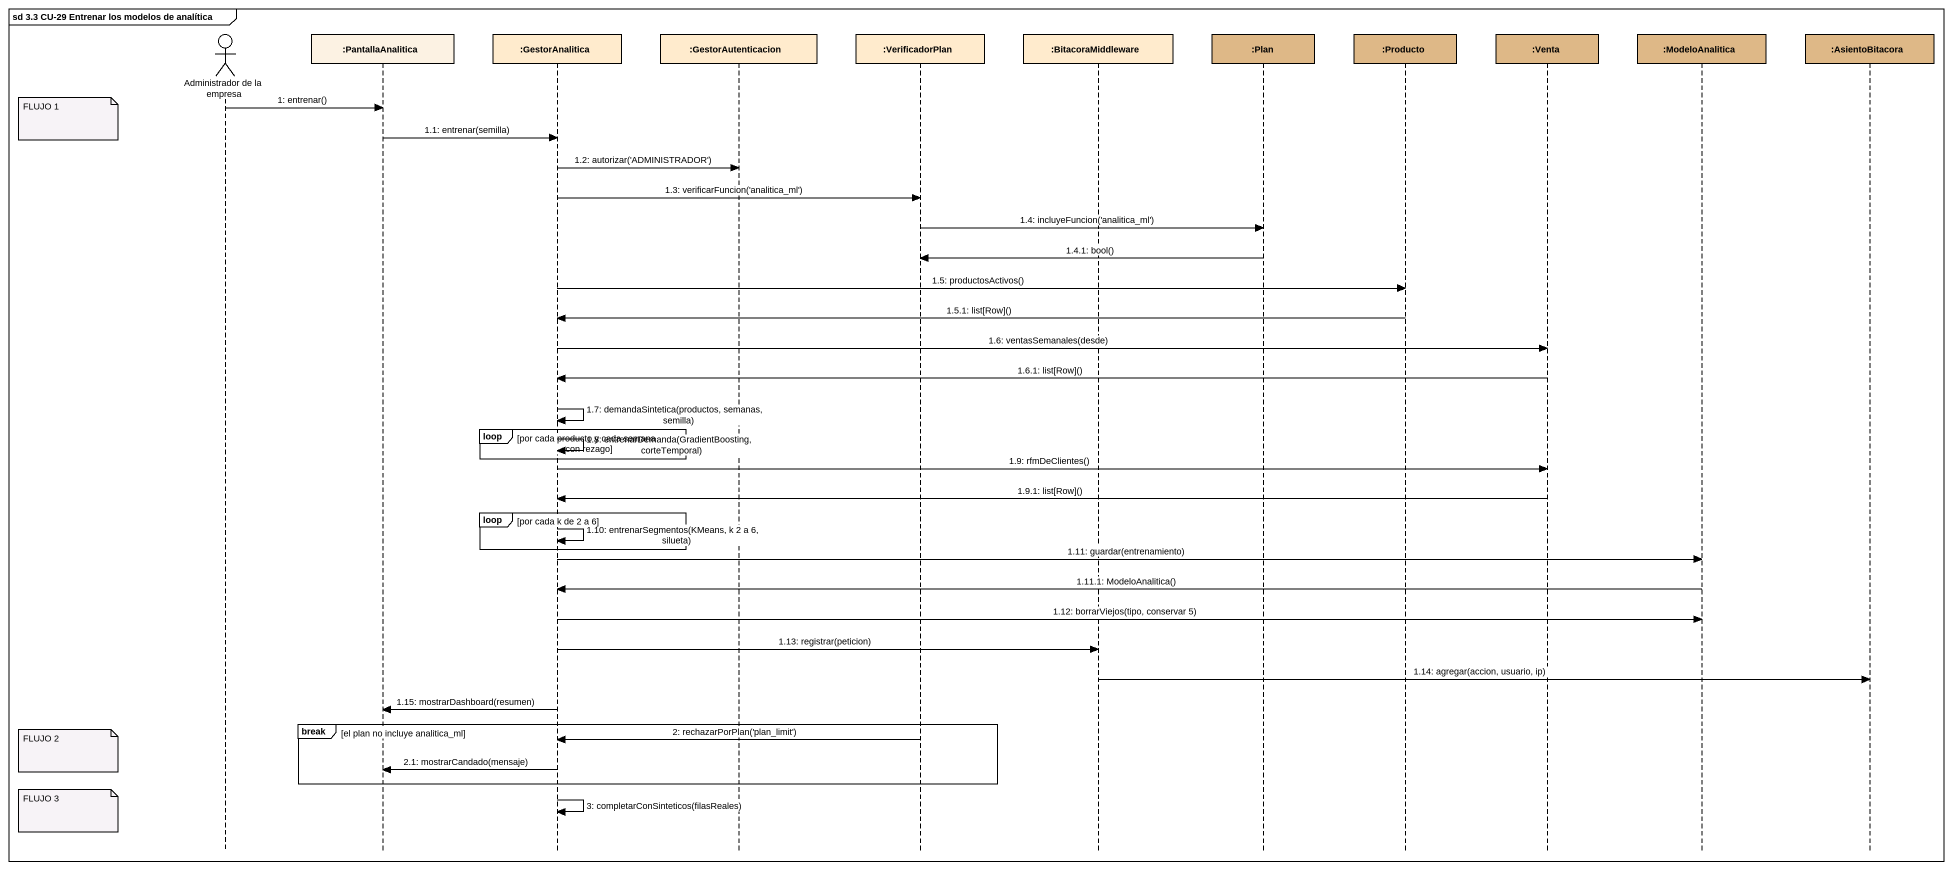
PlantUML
@startuml
mainframe sd 3.3 CU-29 Entrenar los modelos de analítica
hide footbox
actor "Administrador de la empresa" as Administrador_de_la_empresa
participant ":PantallaAnalitica" as PantallaAnalitica
participant ":GestorAnalitica" as GestorAnalitica #FFEBCD
participant ":GestorAutenticacion" as GestorAutenticacion #FFEBCD
participant ":VerificadorPlan" as VerificadorPlan #FFEBCD
participant ":BitacoraMiddleware" as BitacoraMiddleware #FFEBCD
participant ":Plan" as Plan #DEB887
participant ":Producto" as Producto #DEB887
participant ":Venta" as Venta #DEB887
participant ":ModeloAnalitica" as ModeloAnalitica #DEB887
participant ":AsientoBitacora" as AsientoBitacora #DEB887

Administrador_de_la_empresa -> PantallaAnalitica : 1: entrenar()
note left of Administrador_de_la_empresa : FLUJO 1
PantallaAnalitica -> GestorAnalitica : 1.1: entrenar(semilla)
GestorAnalitica -> GestorAutenticacion : 1.2: autorizar('ADMINISTRADOR')
GestorAnalitica -> VerificadorPlan : 1.3: verificarFuncion('analitica_ml')
VerificadorPlan -> Plan : 1.4: incluyeFuncion('analitica_ml')
Plan -> VerificadorPlan : 1.4.1: bool()
GestorAnalitica -> Producto : 1.5: productosActivos()
Producto -> GestorAnalitica : 1.5.1: list[Row]()
GestorAnalitica -> Venta : 1.6: ventasSemanales(desde)
Venta -> GestorAnalitica : 1.6.1: list[Row]()
GestorAnalitica -> GestorAnalitica : 1.7: demandaSintetica(productos, semanas, semilla)
loop por cada producto y cada semana con rezago
  GestorAnalitica -> GestorAnalitica : 1.8: entrenarDemanda(GradientBoosting, corteTemporal)
end
GestorAnalitica -> Venta : 1.9: rfmDeClientes()
Venta -> GestorAnalitica : 1.9.1: list[Row]()
loop por cada k de 2 a 6
  GestorAnalitica -> GestorAnalitica : 1.10: entrenarSegmentos(KMeans, k 2 a 6, silueta)
end
GestorAnalitica -> ModeloAnalitica : 1.11: guardar(entrenamiento)
ModeloAnalitica -> GestorAnalitica : 1.11.1: ModeloAnalitica()
GestorAnalitica -> ModeloAnalitica : 1.12: borrarViejos(tipo, conservar 5)
GestorAnalitica -> BitacoraMiddleware : 1.13: registrar(peticion)
BitacoraMiddleware -> AsientoBitacora : 1.14: agregar(accion, usuario, ip)
GestorAnalitica -> PantallaAnalitica : 1.15: mostrarDashboard(resumen)
break el plan no incluye analitica_ml
  VerificadorPlan -> GestorAnalitica : 2: rechazarPorPlan('plan_limit')
  note left of Administrador_de_la_empresa : FLUJO 2
  GestorAnalitica -> PantallaAnalitica : 2.1: mostrarCandado(mensaje)
end
GestorAnalitica -> GestorAnalitica : 3: completarConSinteticos(filasReales)
note left of Administrador_de_la_empresa : FLUJO 3
@enduml
